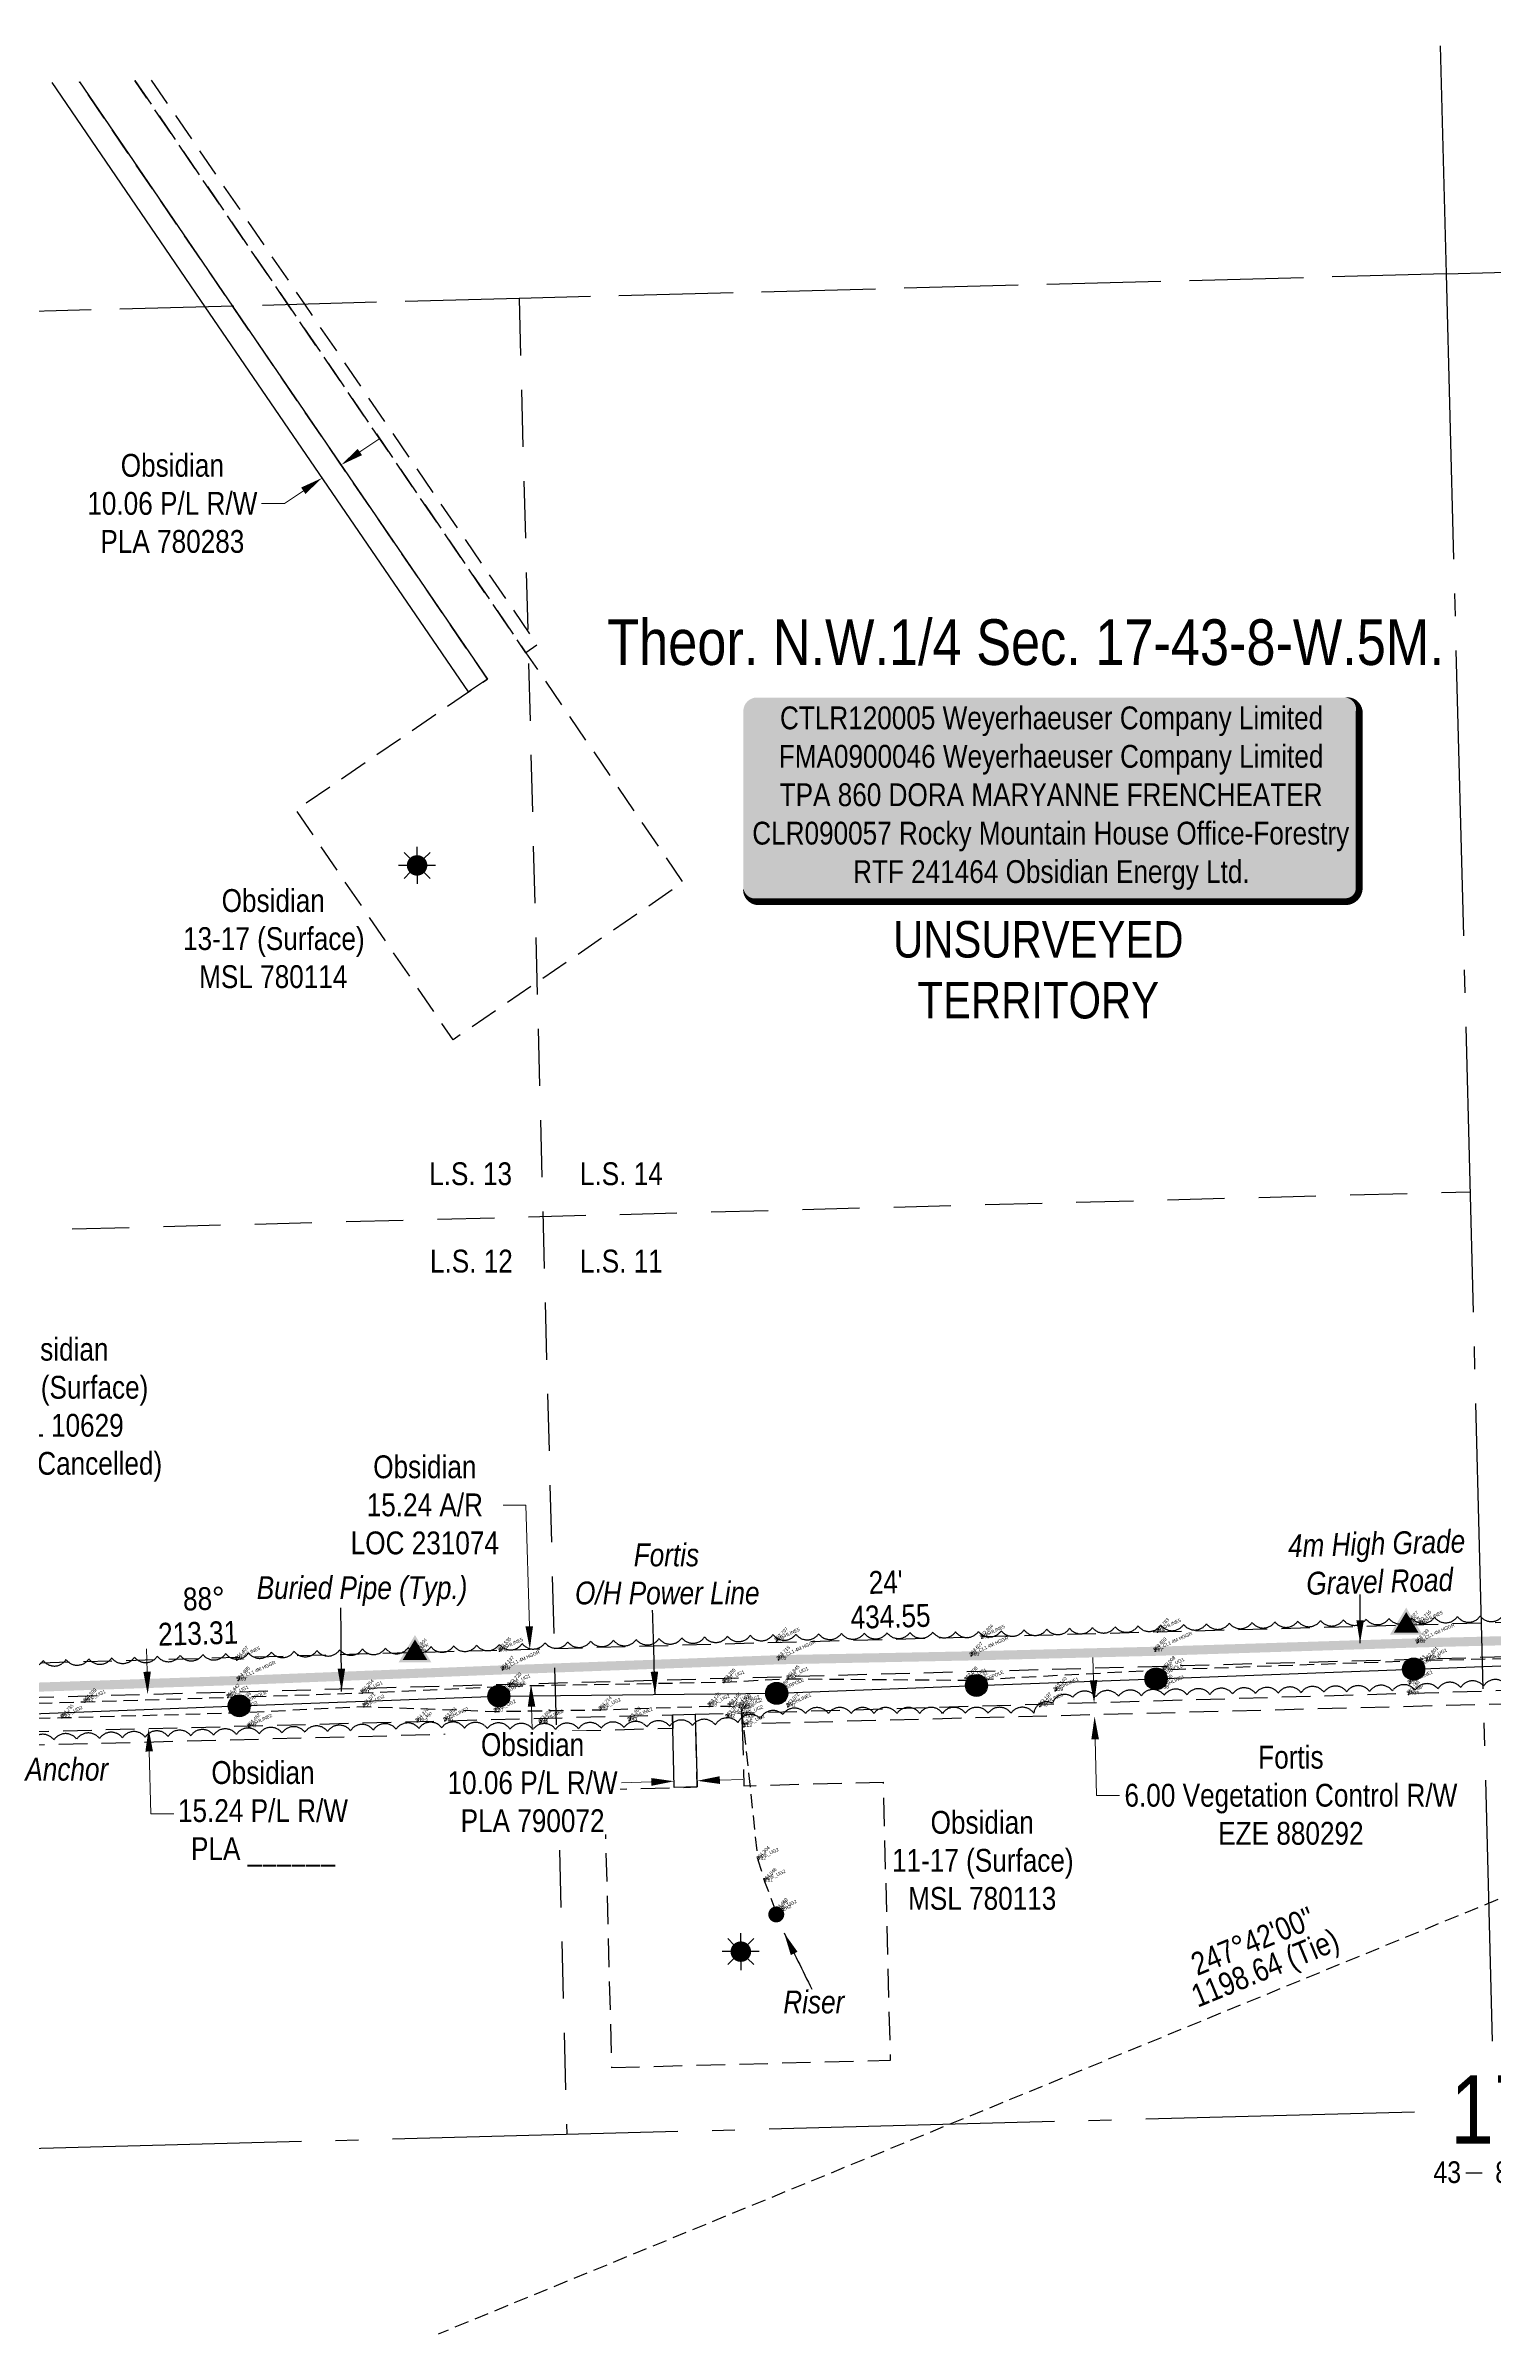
# Model space of a CAD drawing. Extents: x 623641 to 629563, y 5840932 to 5844881.
# Drawn here: x 626005 to 626639, y 5841100 to 5842103 of the extents above; entities that cross this region are included whole.
import ezdxf
from ezdxf.enums import TextEntityAlignment as Align

# ---------------------------------------------------------------- set-up
doc = ezdxf.new("R2010")
doc.units = 0
doc.header["$LTSCALE"] = 5
doc.header["$PDSIZE"] = 0.5
for name, pattern in [('0', [1, 1, 0]), ('foc-ACCESSROAD', [3.75, 2.5, -1.25]), ('foc-FLOWLINE', [3.75, 2.5, -1.25]), ('foc-LSD', [8, 5, -3]), ('foc-QUARTERLINE', [33, 25, -3, 2, -3]), ('foc-TIELINE', [1.875, 1.25, -0.625]), ('foc-UNSURVEYED', [12.5, 10, -2.5]), ('POWERLINE5', [7.8, 2.4, -0.6, 0.6, -0.6, 0.6, -0.6, 2.4]), ('UG_PIPE', [1.875, 1.25, -0.625])]:
    doc.linetypes.add(name, pattern=pattern)
doc.layers.get('Defpoints').update_dxf_attribs({"color": 9})
for name, color, linetype in [('10', 1, 'Continuous'), ('44', 7, 'Continuous'), ('9', 3, 'Continuous'), ('AS-PIPE-UG', 44, 'UG_PIPE'), ('AS-PIPE-UG-T', 44, 'Continuous'), ('AS-POWER', 104, 'foc-POWER'), ('AS-POWER-EXISTING', 72, 'POWERLINE5'), ('AS-POWER-T', 104, 'Continuous'), ('AS-ROADS', 254, 'Continuous'), ('AS-SYMBOL', 7, 'Continuous'), ('C-AR', 13, 'foc-ACCESSROAD'), ('C-RW', 13, 'Continuous'), ('C-SYMBOL', 7, 'Continuous'), ('C-WS', 13, 'foc-ACCESSROAD'), ('C-WS-S', 13, 'Continuous'), ('F-EZE', 190, 'foc-FLOWLINE'), ('L-BD', 7, 'Continuous'), ('L-MON', 1, 'Continuous'), ('L-QSEC', 8, 'foc-QUARTERLINE'), ('L-SECLBL', 7, 'Continuous'), ('L-SECTION-LSD', 7, 'foc-LSD'), ('L-TIE', 7, 'foc-TIELINE'), ('L-UNS-T', 3, 'Continuous'), ('L-USEC', 7, 'foc-UNSURVEYED'), ('T-BUSH', 110, '0')]:
    doc.layers.add(name, color=color, linetype=linetype)
for name, color, linetype, lineweight in [('C-AR-T', 13, 'Continuous', 9), ('C-RW-T', 13, 'Continuous', 9), ('C-WS-T', 13, 'Continuous', 9), ('F-EZE-T', 190, 'Continuous', 9), ('T-TEXT', 48, 'Continuous', 18)]:
    doc.layers.add(name, color=color, linetype=linetype, lineweight=lineweight)
for name, color, linetype, plot in [('Z-DESCRIPTION', 4, 'Continuous', False), ('Z-ELEVATION', 2, 'Continuous', False), ('Z-MSPOINT', 7, 'Continuous', False), ('Z-POINTNUMBER', 6, 'Continuous', False)]:
    doc.layers.add(name, color=color, linetype=linetype, plot=plot)
doc.styles.add('100L', font='ARIALN.TTF', dxfattribs={"height": 11})
doc.styles.add('175L', font='ARIALN.TTF', dxfattribs={"height": 20})
doc.styles.add('80', font='ARIALN.TTF', dxfattribs={"height": 10})
doc.styles.add('80CG', font='ARIALN.TTF', dxfattribs={"height": 10})
doc.styles.add('80L', font='ARIALN.TTF', dxfattribs={"height": 10})
doc.styles.add('DESCRIPTION', font='ARIALN.TTF', dxfattribs={"height": 2.5})
doc.styles.add('ELEVATION', font='ARIALN.TTF', dxfattribs={"height": 2.5})
doc.styles.add('foc-LtypeFont', font='ARIALN.TTF', dxfattribs={"height": 7.35})
doc.styles.add('POINTNUMBER', font='ARIALN.TTF', dxfattribs={"height": 2.5})
doc.styles.add('SIMPLEX', font='ARIALN.TTF')
doc.linetypes.add('foc-POWER', pattern='A,6,-1,["P",foc-LtypeFont,S=0.2,R=0,X=-0.625,Y=-0.75],-1.24,4', length=12.24)
doc.dimstyles.new('Compass 5 000', dxfattribs={"dimscale": 5, "dimtxt": 9, "dimasz": 2, "dimexe": 0.2, "dimexo": 0.0625, "dimgap": 0.5, "dimtad": 0, "dimtih": 1, "dimtoh": 1, "dimzin": 0, "dimdsep": 46, "dimtxsty": '80CG', "dimcen": 0.1, "dimse1": 1, "dimse2": 1, "dimclrd": 256, "dimclrt": 256, "dimaunit": 1, "dimadec": 4, "dimazin": 0, "dimtfac": 0.06, "dimtofl": 0, "dimtmove": 0, "dimatfit": 1, "dimfxl": 0.2, "dimtolj": 1, "dimtzin": 0, "dimlwd": -1, "dimarcsym": 0})

# ---------------------------------------------------------------- blocks, each defined once
blk = doc.blocks.new('L-SECLBL')
at = {"layer": '9', "color": 7}
for p, q in [((-5.1, -27.8), (-12.3, -27.8)), ((20.7, -27.8), (13.5, -27.8))]:
    blk.add_line(p, q, dxfattribs=at)
at = {"layer": '10', "color": 2, "style": 'SIMPLEX'}
blk.add_attdef('SEC', text='', height=30, dxfattribs=at).set_placement((0, 0), align=Align.MIDDLE)
at = {"layer": '10', "color": 5, "style": '80L'}
blk.add_attdef('TWP', text='', height=9.5, dxfattribs=at).set_placement((-14.4, -27.4), align=Align.MIDDLE_RIGHT)
blk.add_attdef('RGE', text='', height=9.5, dxfattribs=at).set_placement((3.6, -27.4), align=Align.MIDDLE_CENTER)
blk.add_attdef('MER', text='', height=9.5, dxfattribs=at).set_placement((23.2, -27.4), align=Align.MIDDLE_LEFT)
blk = doc.blocks.new('*D624')
at = {"layer": 'Defpoints', "color": 0, "transparency": 16777216}
for p in [(626484.2, 5841377.3), (626464, 5841370.9), (626484.3, 5841371.4)]:
    blk.add_point(p, dxfattribs=at)
at = {"layer": 'F-EZE-T', "transparency": 16777216}
for p, q in [((626463.5, 5841386.7), (626463.3, 5841396.7)), ((626464.2, 5841360.9), (626464.9, 5841336.3)), ((626464.9, 5841336.3), (626474.9, 5841336.3))]:
    blk.add_line(p, q, dxfattribs=at)
for points in [[(626465.2, 5841386.8), (626461.9, 5841386.7), (626463.8, 5841376.7)], [(626465.9, 5841360.9), (626462.6, 5841360.9), (626464, 5841370.9)]]:
    blk.add_solid(points, dxfattribs=at)
at = {"layer": 'F-EZE-T', "transparency": 16777216, "insert": (626550, 5841336.3), "char_height": 10, "attachment_point": 5, "style": '80CG'}
blk.add_mtext('\\A1;Fortis\\P6.00 Vegetation Control R/W\\PEZE 880292', dxfattribs=at)
blk = doc.blocks.new('*D602')
at = {"layer": 'C-RW-T', "transparency": 16777216}
for p, q in [((626142.2, 5841924.8), (626150.4, 5841930.4)), ((626117.4, 5841907.8), (626109.1, 5841902.2)), ((626109.1, 5841902.2), (626099.1, 5841902.2))]:
    blk.add_line(p, q, dxfattribs=at)
for points in [[(626141.2, 5841926.1), (626143.1, 5841923.4), (626133.9, 5841919.1)], [(626116.4, 5841909.2), (626118.3, 5841906.4), (626125.6, 5841913.4)]]:
    blk.add_solid(points, dxfattribs=at)
at = {"layer": 'Defpoints', "color": 0, "transparency": 16777216}
for p in [(626136.3, 5841915.7), (626125.6, 5841913.4), (626127.9, 5841910)]:
    blk.add_point(p, dxfattribs=at)
at = {"layer": 'C-RW-T', "transparency": 16777216, "insert": (626060, 5841902.2), "char_height": 10, "attachment_point": 5, "style": '80CG'}
blk.add_mtext('\\A1;Obsidian\\P10.06 P/L R/W^JPLA 780283', dxfattribs=at)
blk = doc.blocks.new('*D619')
at = {"layer": 'C-RW-T', "transparency": 16777216}
for p, q in [((626299.9, 5841343), (626309.9, 5841343.3)), ((626269.8, 5841342.2), (626256.8, 5841341.8))]:
    blk.add_line(p, q, dxfattribs=at)
for points in [[(626269.8, 5841343.9), (626269.9, 5841340.5), (626279.8, 5841342.5)], [(626299.8, 5841344.7), (626299.9, 5841341.3), (626289.9, 5841342.7)]]:
    blk.add_solid(points, dxfattribs=at)
at = {"layer": 'Defpoints', "color": 0, "transparency": 16777216}
for p in [(626279.4, 5841357.7), (626289.5, 5841357.9), (626279.8, 5841342.5)]:
    blk.add_point(p, dxfattribs=at)
at = {"layer": 'C-RW-T', "transparency": 16777216, "insert": (626217.8, 5841341.8), "char_height": 10, "attachment_point": 5, "style": '80CG', "bg_fill": 3, "box_fill_scale": 1.1, "bg_fill_color": 256, "bg_fill_true_color": 13158600, "bg_fill_transparency": 0}
blk.add_mtext('\\A1;Obsidian\\P10.06 P/L R/W\\PPLA 790072', dxfattribs=at)
blk = doc.blocks.new('*D632')
at = {"layer": 'C-AR-T', "transparency": 16777216}
for p, q in [((626214.9, 5841463.5), (626204.9, 5841463.5)), ((626216.4, 5841410.3), (626214.9, 5841463.5)), ((626217.3, 5841375.1), (626217.6, 5841365.1))]:
    blk.add_line(p, q, dxfattribs=at)
for points in [[(626218, 5841410.4), (626214.7, 5841410.3), (626216.6, 5841400.4)], [(626219, 5841375.2), (626215.7, 5841375.1), (626217.1, 5841385.1)]]:
    blk.add_solid(points, dxfattribs=at)
at = {"layer": 'Defpoints', "color": 0, "transparency": 16777216}
for p in [(626045.8, 5841395.6), (626216.6, 5841400.4), (626046.2, 5841380.4)]:
    blk.add_point(p, dxfattribs=at)
at = {"layer": 'C-AR-T', "transparency": 16777216, "insert": (626170.6, 5841463.5), "char_height": 10, "attachment_point": 5, "style": '80CG'}
blk.add_mtext('\\A1;Obsidian\\P15.24 A/R\\PLOC 231074', dxfattribs=at)
blk = doc.blocks.new('GAS')
h = blk.add_hatch(color=255)
h.dxf.hatch_style = 1
edge = h.paths.add_edge_path()
edge.add_arc((0, 0), 0.9, 0, 360)
for p, q in [((-0.81, 0), (-1.62, 0)), ((-0.57, 0.57), (-1.14, 1.14)), ((0, 0.81), (0, 1.62)), ((0.57, 0.57), (1.14, 1.14)), ((1.62, 0), (0.81, 0)), ((-0.57, -0.57), (-1.14, -1.14)), ((0, -0.81), (0, -1.62)), ((1.14, -1.14), (0.57, -0.57))]:
    blk.add_line(p, q)
blk.add_circle((0, 0), 0.8)
blk = doc.blocks.new('POWERPOLE')
h = blk.add_hatch(color=255)
edge = h.paths.add_edge_path()
edge.add_arc((0, 0), 0.96, 0, 360)
at = {"linetype": 'Continuous'}
for p, q in [((0.68, -0.68), (-0.68, 0.68)), ((-0.68, -0.68), (0.68, 0.68))]:
    blk.add_line(p, q, dxfattribs=at)
blk.add_circle((0, 0), 0.96, dxfattribs=at)
blk = doc.blocks.new('*U585')
h = blk.add_hatch(color=255)
edge = h.paths.add_edge_path()
edge.add_line((-129, -45.5), (129, -45.5))
edge.add_arc((129, -39.5), 6, 270, 360)
edge.add_line((135, -39.5), (135, 38))
edge.add_arc((129, 38), 6, 0, 90)
edge.add_line((129, 44), (-129, 44))
edge.add_arc((-129, 38), 6, 90, 180)
edge.add_line((-135, 38), (-135, -39.5))
edge.add_arc((-129, -39.5), 6, 180, 270)
at = {"color": 44, "flags": 128}
blk.add_lwpolyline([(-129, -45.5, 3, 3, 0), (129, -45.5, 3, 3, 0.414214), (135, -39.5, 3, 3, 0), (135, 38, 3, 0, 0.414214), (129, 44, 0, 0, 0), (-129, 44, 0, 0, 0.414214), (-135, 38, 0, 0, 0), (-135, -39.5, 0, 3, 0.414214)], format="xyseb", close=True, dxfattribs=at)
at = {"color": 44, "style": '80'}
blk.add_attdef('ENTER_TEXT_001', (-36, -5), '', height=10, dxfattribs=at)
blk = doc.blocks.new('RISER')
h = blk.add_hatch(color=255)
h.dxf.hatch_style = 1
edge = h.paths.add_edge_path()
edge.add_arc((0, 0), 0.7, 0, 360)
blk.add_hatch(color=48).paths.add_polyline_path([(0.58, -0.15), (-0.58, -0.15, 0.774597)])
at = {"color": 48}
blk.add_line((-0.58, -0.15), (0.58, -0.15), dxfattribs=at)
blk.add_circle((0, 0), 0.6, dxfattribs=at)
blk = doc.blocks.new('STRIA')
blk.add_hatch(color=255).paths.add_polyline_path([(-0.04, 1.52), (-1.47, -0.87), (1.39, -0.87)])
blk = doc.blocks.new('STRIAA')
blk.add_blockref('STRIA', (0, 0))
blk = doc.blocks.new('STRIB')
at = {"color": 1}
blk.add_solid([(-1.12, -0.67), (-0.04, 1.13), (1.04, -0.67)], dxfattribs=at)
blk = doc.blocks.new('STRIBB')
blk.add_blockref('STRIB', (0, 0))
blk = doc.blocks.new('STRICC')
for name in ['STRIAA', 'STRIBB']:
    blk.add_blockref(name, (0, 0))
blk = doc.blocks.new('fdspike')
blk.add_blockref('STRICC', (0, 0))
blk = doc.blocks.new('*D672')
at = {"layer": 'C-RW-T', "transparency": 16777216}
for p, q in [((626048.9, 5841390.5), (626048.7, 5841400.5)), ((626049.9, 5841355.6), (626050.6, 5841328.2)), ((626050.6, 5841328.2), (626060.6, 5841328.2))]:
    blk.add_line(p, q, dxfattribs=at)
at = {"layer": 'C-RW-T', "linetype": 'Continuous', "transparency": 16777216}
for points in [[(626050.6, 5841390.5), (626047.3, 5841390.4), (626049.2, 5841380.5)], [(626051.5, 5841355.6), (626048.2, 5841355.5), (626049.6, 5841365.6)]]:
    blk.add_solid(points, dxfattribs=at)
at = {"layer": 'Defpoints', "color": 0, "linetype": 'Continuous', "transparency": 16777216}
for p in [(626058.5, 5841380.7), (626049.6, 5841365.6), (626058.9, 5841365.8)]:
    blk.add_point(p, dxfattribs=at)
at = {"layer": 'C-RW-T', "linetype": 'Continuous', "transparency": 16777216, "insert": (626099.7, 5841328.2), "char_height": 10, "attachment_point": 5, "style": '80CG'}
blk.add_mtext('\\A1;Obsidian\\P15.24 P/L R/W\\PPLA ______', dxfattribs=at)

msp = doc.modelspace()

# ---------------------------------------------------------------- linework, layer by layer
at = {"layer": '44', "color": 5}
for p, q in [((626600.72, 5841410.991), (626600.72, 5841410.983)), ((626166.494, 5841398.972), (626166.494, 5841398.964))]:
    msp.add_line(p, q, dxfattribs=at)
at = {"layer": 'AS-PIPE-UG', "flags": 128}
for points in [[(626857.153, 5841417.368), (626853.072, 5841415.72), (626843.406, 5841411.144), (626826.634, 5841404.687), (626800.105, 5841400.162), (626774.723, 5841398.764), (626748.145, 5841398.158), (626713.273, 5841397.626), (626609.393, 5841395.335), (626494.269, 5841391.23), (626407.654, 5841386.618), (626329.632, 5841387.225), (626301.626, 5841385.786), (626207.832, 5841384.073), (626143.092, 5841381.014), (626084.366, 5841379.136), (626021.693, 5841377.112), (625960.703, 5841375.566), (625891.648, 5841372.586), (625844.726, 5841368.925), (625825.431, 5841366.413), (625807.614, 5841364.423), (625752.854, 5841362.425), (625704.746, 5841361.894), (625654.163, 5841360.094), (625605.341, 5841359.454), (625553.438, 5841357.989), (625506.039, 5841356.718), (625452.454, 5841355.87), (625402.737, 5841353.303), (625352.943, 5841351.793), (625304.81, 5841350.056), (625274.625, 5841348.925), (625266.332, 5841346.594)], [(626324.491, 5841285.236), (626319.613, 5841298.48), (626316.601, 5841307.969), (626310.404, 5841366.332), (626309.803, 5841370.461), (626309.437, 5841373.542), (626308.351, 5841374.844), (626303.974, 5841375.221), (626295.144, 5841375.276), (626247.399, 5841373.653), (626201.412, 5841372.923), (626143.875, 5841375.11), (626088.256, 5841372.349), (626011.619, 5841370.218), (625961.987, 5841368.882), (625905.534, 5841365.171), (625863.523, 5841363.147), (625842.397, 5841360.812), (625833.227, 5841358.621), (625813.911, 5841353.783), (625795.785, 5841352.025), (625752.759, 5841349.851), (625705.775, 5841347.541), (625652.632, 5841346.86), (625602.77, 5841345.673), (625555.735, 5841344.308), (625501.606, 5841344.039), (625454.143, 5841343.643), (625401.973, 5841342.458), (625350.345, 5841341.256), (625306.224, 5841340.269), (625266.22, 5841338.503)]]:
    msp.add_lwpolyline(points, dxfattribs=at)
at = {"layer": 'AS-POWER', "flags": 128}
msp.add_lwpolyline([(625840.982, 5841365.922), (625964.476, 5841370.701), (626089.313, 5841375.564), (626203.057, 5841379.742), (626324.771, 5841381.024), (626412.26, 5841384.48), (626490.94, 5841387.35), (626603.767, 5841391.641), (626718.429, 5841395.984), (626809.471, 5841389.353), (626868.925, 5841391.298)], dxfattribs=at)
at = {"layer": 'AS-ROADS', "const_width": 3.999, "flags": 128}
msp.add_lwpolyline([(625818.663, 5841376.29), (625898.242, 5841380.212), (625964.926, 5841382.511), (626088.89, 5841386.654), (626204.627, 5841391.272), (626325.511, 5841395.715), (626409.921, 5841397.415), (626490.483, 5841399.427), (626605.369, 5841403.095), (626718.209, 5841405.971), (626755.377, 5841407.802), (626807.198, 5841412.684), (626831.33, 5841416.091)], dxfattribs=at)
at = {"layer": 'C-AR', "flags": 128}
msp.add_lwpolyline([(626795.351, 5841401.129), (625830.3, 5841374.419), (625822.291, 5841389.438), (626794.891, 5841416.357)], close=True, dxfattribs=at)
at = {"layer": 'C-RW', "flags": 128}
msp.add_lwpolyline([(626019.301, 5842086.89), (626086.413, 5841988.657), (626198.004, 5841825.327), (626189.694, 5841819.65), (626074.441, 5841988.34), (626007.329, 5842086.572)], dxfattribs=at)
msp.add_lwpolyline([(626279.876, 5841339.713), (626279.188, 5841365.597), (626279.029, 5841371.598), (626289.089, 5841371.862), (626289.936, 5841339.98), (626279.876, 5841339.713)], close=True, dxfattribs=at)
at = {"layer": 'C-WS', "flags": 128}
msp.add_lwpolyline([(626043.607, 5842087.535), (626110.719, 5841989.303), (626214.877, 5841836.855), (626220.521, 5841828.593), (626283.695, 5841736.126), (626182.968, 5841667.307), (626114.149, 5841768.037), (626189.694, 5841819.65), (626198.004, 5841825.327), (626086.413, 5841988.657), (626019.301, 5842086.89)], dxfattribs=at)
msp.add_lwpolyline([(626309.675, 5841366.396), (626310.363, 5841340.524), (626371.338, 5841342.144), (626374.49, 5841220.192), (626252.541, 5841216.952), (626249.388, 5841338.903), (626279.876, 5841339.713), (626289.936, 5841339.98), (626289.089, 5841371.862), (626309.515, 5841372.397), (626309.675, 5841366.396)], close=True, dxfattribs=at)
at = {"layer": 'F-EZE', "flags": 128}
msp.add_lwpolyline([(626050.748, 5842087.725), (626117.86, 5841989.492), (626219.834, 5841840.242), (626214.877, 5841836.855), (626110.719, 5841989.303), (626043.607, 5842087.535)], dxfattribs=at)
for points in [[(626649.302, 5841376.46), (626309.644, 5841367.548), (626309.515, 5841372.397), (626649.145, 5841382.462), (626795.765, 5841386.305), (626795.93, 5841380.304), (626649.302, 5841376.46)], [(626279.029, 5841371.598), (626279.188, 5841365.597), (625840.377, 5841354.093), (625838.882, 5841354.054), (625826.042, 5841353.718), (625818.38, 5841353.518), (625816.643, 5841353.472), (625812.932, 5841359.4), (625816.856, 5841359.498), (625822.066, 5841359.634), (625825.887, 5841359.719), (625836.67, 5841360.002), (625837.397, 5841360.02), (626279.029, 5841371.598)]]:
    msp.add_lwpolyline(points, close=True, dxfattribs=at)
at = {"layer": 'L-QSEC'}
for p, q in [((626615.403, 5842102.729), (626618.005, 5842002.798)), ((626618.005, 5842002.798), (626638.161, 5841228.647)), ((625826.614, 5841177.072), (626604.193, 5841197.743))]:
    msp.add_line(p, q, dxfattribs=at)
at = {"layer": 'L-SECTION-LSD'}
for p, q in [((626211.908, 5841992.007), (626232.778, 5841187.869)), ((625816.217, 5841579.137), (626628.474, 5841600.732))]:
    msp.add_line(p, q, dxfattribs=at)
at = {"layer": 'L-USEC'}
for p, q in [((626618.005, 5842002.798), (627430.189, 5842024.379)), ((626618.005, 5842002.798), (626211.908, 5841992.007)), ((626211.908, 5841992.007), (625805.82, 5841981.215)), ((626211.908, 5841992.007), (626211.908, 5841992.007))]:
    msp.add_line(p, q, dxfattribs=at)
at = {"layer": 'T-BUSH', "flags": 128}
for points in [[(626791.68, 5841420.206, 0.52056705), (626801.124, 5841423.482, 0.52056705), (626810.305, 5841427.436, 0.52056705), (626819.486, 5841431.391, 0.52056705), (626828.719, 5841435.211, 0.52056705), (626838.201, 5841438.375, 0.52056705), (626847.684, 5841441.539, 0.52056705), (626857.431, 5841443.464, 0.52056705), (626867.378, 5841444.453, 0.52056705), (626877.272, 5841445.777, 0.52056705), (626887.029, 5841447.951, 0.52056705), (626896.786, 5841450.125, 0.52056705), (626900.793, 5841445.082, 0.52056705), (626900.854, 5841435.085, 0.52056705), (626900.642, 5841425.093, 0.52056705), (626900.273, 5841415.104, 0.52056705), (626899.903, 5841405.114, 0.52056705), (626899.534, 5841395.124, 0.52056705), (626892.421, 5841389.583, 0.52056705), (626883.235, 5841385.698, 0.52056705), (626873.655, 5841382.842, 0.52056705), (626863.815, 5841382.737, 0.52056705), (626853.829, 5841383.181, 0.52056705), (626843.851, 5841383.319, 0.52056705), (626833.911, 5841382.263, 0.52056705), (626823.97, 5841381.207, 0.52056705), (626814.021, 5841380.684, 0.52056705), (626804.05, 5841381.403, 0.52056705), (626794.08, 5841382.123, 0.52056705), (626784.109, 5841382.842, 0.52056705), (626774.139, 5841383.562, 0.52056705), (626764.168, 5841384.281, 0.52056705), (626754.198, 5841385.001, 0.52056705), (626744.227, 5841385.72, 0.52056705), (626734.257, 5841386.44, 0.52056705), (626724.268, 5841386.245, 0.52056705), (626714.276, 5841385.926, 0.52056705), (626704.285, 5841385.607, 0.52056705), (626694.294, 5841385.288, 0.52056705), (626684.302, 5841384.969, 0.52056705), (626674.309, 5841385.156, 0.52056705), (626664.316, 5841385.408, 0.52056705), (626654.328, 5841385.37, 0.52056705), (626644.35, 5841384.764, 0.52056705), (626634.372, 5841384.158, 0.52056705), (626624.394, 5841383.553, 0.52056705), (626614.416, 5841382.947, 0.52056705), (626604.437, 5841382.341, 0.52056705), (626594.447, 5841382.051, 0.52056705), (626584.452, 5841381.861, 0.52056705), (626574.458, 5841381.671, 0.52056705), (626564.463, 5841381.481, 0.52056705), (626554.468, 5841381.292, 0.52056705), (626544.474, 5841381.102, 0.52056705), (626534.479, 5841380.912, 0.52056705), (626524.484, 5841380.722, 0.52056705), (626514.49, 5841380.532, 0.52056705), (626504.495, 5841380.343, 0.52056705), (626494.5, 5841380.153, 0.52056705), (626484.506, 5841379.935, 0.52056705), (626474.512, 5841379.714, 0.52056705), (626464.518, 5841379.492, 0.52056705), (626454.524, 5841379.27, 0.52056705), (626445.561, 5841376.636, 0.52056705), (626437.361, 5841372.297, 0.52056705), (626427.365, 5841372.284, 0.52056705), (626417.368, 5841372.27, 0.52056705), (626407.372, 5841372.256, 0.52056705), (626397.375, 5841372.242, 0.52056705), (626387.379, 5841372.229, 0.52056705), (626377.383, 5841372.215, 0.52056705), (626367.386, 5841372.201, 0.52056705), (626357.39, 5841372.187, 0.52056705), (626347.393, 5841372.174, 0.52056705), (626337.397, 5841372.16, 0.52056705), (626327.44, 5841371.707, 0.52056705), (626317.603, 5841369.929, 0.52056705), (626307.766, 5841368.151, 0.52056705), (626297.844, 5841367.176, 0.52056705), (626287.853, 5841366.874, 0.52056705), (626277.861, 5841366.571, 0.52056705), (626267.869, 5841366.268, 0.52056705), (626257.877, 5841365.976, 0.52056705), (626247.884, 5841365.719, 0.52056705), (626237.89, 5841365.462, 0.52056705), (626227.897, 5841365.205, 0.52056705), (626217.964, 5841365.105, 0.52056705), (626207.97, 5841365.33, 0.52056705), (626197.976, 5841365.554, 0.52056705), (626187.982, 5841365.779, 0.52056705), (626177.989, 5841365.922, 0.52056705), (626167.998, 5841365.596, 0.52056705), (626158.007, 5841365.269, 0.52056705), (626148.016, 5841364.943, 0.52056705), (626138.024, 5841364.616, 0.52056705), (626128.033, 5841364.29, 0.52056705), (626118.042, 5841363.964, 0.52056705), (626108.051, 5841363.637, 0.52056705), (626098.06, 5841363.311, 0.52056705), (626088.068, 5841362.999, 0.52056705), (626078.076, 5841362.699, 0.52056705), (626068.084, 5841362.399, 0.52056705), (626058.092, 5841362.099, 0.52056705), (626048.101, 5841361.798, 0.52056705), (626038.109, 5841361.498, 0.52056705), (626028.117, 5841361.198, 0.52056705), (626018.125, 5841360.898, 0.52056705), (626008.133, 5841360.598, 0.52056705), (625998.141, 5841360.298, 0.52056705), (625988.149, 5841359.998, 0.52056705), (625978.157, 5841359.712, 0.52056705), (625968.162, 5841359.496, 0.52056705), (625958.168, 5841359.281, 0.52056705), (625948.174, 5841359.065, 0.52056705), (625938.18, 5841358.849, 0.52056705), (625928.186, 5841358.634, 0.52056705), (625918.192, 5841358.418, 0.52056705), (625908.198, 5841358.202, 0.52056705), (625898.203, 5841357.987, 0.52056705), (625888.209, 5841357.771, 0.52056705), (625878.215, 5841357.555, 0.52056705), (625868.221, 5841357.34, 0.52056705), (625858.326, 5841356.057, 0.52056705), (625853.513, 5841349.825, 0.52056705), (625852.84, 5841340.425, 0.52056705)], [(625963.504, 5841393.864, 0.52056705), (625973.494, 5841394.243, 0.52056705), (625983.483, 5841394.621, 0.52056705), (625993.472, 5841395, 0.52056705), (626003.461, 5841395.379, 0.52056705), (626013.451, 5841395.758, 0.52056705), (626023.44, 5841396.137, 0.52056705), (626033.429, 5841396.515, 0.52056705), (626043.419, 5841396.894, 0.52056705), (626053.408, 5841397.273, 0.52056705), (626063.397, 5841397.652, 0.52056705), (626073.386, 5841398.031, 0.52056705), (626083.376, 5841398.409, 0.52056705), (626093.366, 5841398.766, 0.52056705), (626103.357, 5841399.102, 0.52056705), (626113.347, 5841399.439, 0.52056705), (626123.338, 5841399.775, 0.52056705), (626133.329, 5841400.112, 0.52056705), (626143.32, 5841400.448, 0.52056705), (626153.31, 5841400.785, 0.52056705), (626163.301, 5841401.121, 0.52056705), (626173.292, 5841401.458, 0.52056705), (626183.283, 5841401.794, 0.52056705), (626193.274, 5841402.131, 0.52056705), (626203.264, 5841402.467, 0.52056705), (626213.254, 5841402.828, 0.52056705), (626223.244, 5841403.189, 0.52056705), (626233.234, 5841403.55, 0.52056705), (626243.224, 5841403.911, 0.52056705), (626253.214, 5841404.272, 0.52056705), (626263.204, 5841404.633, 0.52056705), (626273.194, 5841404.994, 0.52056705), (626283.184, 5841405.355, 0.52056705), (626293.174, 5841405.717, 0.52056705), (626303.164, 5841406.078, 0.52056705), (626313.154, 5841406.439, 0.52056705), (626323.144, 5841406.8, 0.52056705), (626333.138, 5841406.974, 0.52056705), (626343.134, 5841407.118, 0.52056705), (626353.129, 5841407.263, 0.52056705), (626363.124, 5841407.407, 0.52056705), (626373.12, 5841407.552, 0.52056705), (626383.115, 5841407.696, 0.52056705), (626393.111, 5841407.841, 0.52056705), (626403.106, 5841407.985, 0.52056705), (626413.102, 5841408.13, 0.52056705), (626423.093, 5841408.452, 0.52056705), (626433.083, 5841408.803, 0.52056705), (626443.073, 5841409.154, 0.52056705), (626453.063, 5841409.505, 0.52056705), (626463.054, 5841409.855, 0.52056705), (626473.044, 5841410.206, 0.52056705), (626483.034, 5841410.557, 0.52056705), (626493.025, 5841410.899, 0.52056705), (626503.017, 5841411.192, 0.52056705), (626513.009, 5841411.486, 0.52056705), (626523.001, 5841411.78, 0.52056705), (626532.993, 5841412.074, 0.52056705), (626542.986, 5841412.367, 0.52056705), (626552.978, 5841412.661, 0.52056705), (626562.97, 5841412.955, 0.52056705), (626572.962, 5841413.248, 0.52056705), (626582.954, 5841413.542, 0.52056705), (626592.946, 5841413.836, 0.52056705), (626602.938, 5841414.13, 0.52056705), (626612.931, 5841414.396, 0.52056705), (626622.925, 5841414.649, 0.52056705), (626632.918, 5841414.903, 0.52056705), (626642.911, 5841415.156, 0.52056705), (626652.904, 5841415.409, 0.52056705), (626662.898, 5841415.662, 0.52056705), (626672.891, 5841415.915, 0.52056705), (626682.884, 5841416.169, 0.52056705), (626692.877, 5841416.422, 0.52056705), (626702.871, 5841416.675, 0.52056705), (626712.864, 5841416.928, 0.52056705), (626722.855, 5841417.247, 0.52056705), (626732.843, 5841417.648, 0.52056705), (626742.832, 5841418.048, 0.52056705), (626752.82, 5841418.449, 0.52056705), (626762.809, 5841418.85, 0.52056705), (626772.792, 5841419.346, 0.52056705), (626782.771, 5841419.946, 0.52056705), (626790.526, 5841420.413, 0.52056705)]]:
    msp.add_lwpolyline(points, format="xyb", dxfattribs=at)
at = {"layer": 'Z-MSPOINT'}
for p in [(626324.588, 5841403.851, 962.707), (626414.536, 5841405.151, 962.804), (626491.577, 5841407.856, 962.783), (626600.709, 5841410.985, 962.627), (626605.358, 5841403.089, 963.539), (626606.33, 5841411.229, 962.716), (626088.222, 5841395.592, 964.407), (626166.483, 5841398.966, 963.604), (626203.371, 5841399.47, 963.535), (626325.5, 5841395.709, 963.715), (626409.91, 5841397.409, 963.627), (626490.472, 5841399.421, 963.699), (626609.393, 5841395.335, 962.801), (626088.879, 5841386.648, 964.985), (626204.616, 5841391.266, 964.137), (626207.832, 5841384.073, 963.72), (626301.626, 5841385.786, 963.155), (626329.632, 5841387.225, 962.845), (626407.654, 5841386.618, 962.808), (626412.249, 5841384.474, 963.132), (626490.929, 5841387.344, 963.255), (626493.065, 5841383.125, 963.236), (626494.269, 5841391.23, 963.008), (626601.906, 5841385.192, 963.201), (626603.756, 5841391.635, 963.253), (626021.693, 5841377.112, 964.599), (626084.366, 5841379.136, 964.442), (626089.302, 5841375.558, 964.338), (626143.092, 5841381.014, 964.264), (626143.875, 5841375.11, 964.571), (626201.412, 5841372.923, 964.044), (626203.046, 5841379.736, 963.799), (626247.399, 5841373.653, 963.714), (626295.144, 5841375.276, 963.126), (626303.974, 5841375.221, 963.166), (626308.351, 5841374.844, 963.008), (626309.437, 5841373.542, 963.036), (626324.76, 5841381.018, 963.089), (626329.616, 5841375.148, 963.072), (626439.987, 5841375.3, 963.197), (626446.779, 5841382.098, 963.14), (626601.547, 5841380.521, 963.164), (626011.619, 5841370.218, 964.735), (626088.256, 5841372.349, 964.325), (626093.447, 5841366.155, 964.462), (626167.317, 5841368.494, 964.374), (626179.433, 5841368.964, 963.831), (626221.023, 5841368.03, 963.682), (626221.027, 5841368.022, 963.685), (626260.181, 5841369.03, 963.358), (626302.961, 5841370.326, 963.376), (626309.803, 5841370.461, 963.249), (626310.404, 5841366.332, 963.248), (626316.601, 5841307.969, 964.304), (626319.613, 5841298.48, 964.046), (626324.491, 5841285.236, 964.46), (626324.563, 5841284.159, 965.473)]:
    msp.add_point(p, dxfattribs=at)

# ---------------------------------------------------------------- block references
at = {"layer": 'AS-POWER-EXISTING', "xscale": 4.999999999999996, "yscale": 4.999999999999996, "zscale": 4.999999999999996}
for p in [(626603.756, 5841391.635), (626203.046, 5841379.736), (626324.76, 5841381.018), (626412.249, 5841384.474), (626490.929, 5841387.344), (626089.302, 5841375.558)]:
    msp.add_blockref('POWERPOLE', p, dxfattribs=at)
at = {"layer": 'AS-POWER-EXISTING', "color": 3, "xscale": 4.99999999999997, "yscale": 4.99999999999997, "zscale": 4.99999999999997}
for p in [(626603.767, 5841391.641), (626203.057, 5841379.742), (626324.771, 5841381.024), (626412.26, 5841384.48), (626490.94, 5841387.35), (626089.313, 5841375.564)]:
    msp.add_blockref('POWERPOLE', p, dxfattribs=at)
at = {"layer": 'AS-SYMBOL', "xscale": 4.999999999999996, "yscale": 4.999999999999996, "zscale": 4.999999999999996}
msp.add_blockref('RISER', (626324.563, 5841284.159), dxfattribs=at)
at = {"layer": 'C-WS-S', "color": 3, "xscale": 4.998227099999978, "yscale": 4.998227099999978, "zscale": 4.998227099999978}
for p in [(626167.205, 5841743.683), (626309.026, 5841267.85)]:
    msp.add_blockref('GAS', p, dxfattribs=at)
at = {"layer": 'L-MON', "xscale": 4.998227049999996, "yscale": 4.998227049999996, "zscale": 4.998227049999996}
for p in [(626600.709, 5841410.985), (626166.483, 5841398.966)]:
    msp.add_blockref('fdspike', p, dxfattribs=at)
at = {"layer": 'L-SECLBL', "color": 3}
ref = msp.add_blockref('*U585', (626445.026, 5841773.266), dxfattribs=dict(at, xscale=0.9992909657269748, yscale=0.9992909657269748, zscale=0.9992909657269748))
ref.add_attrib('ENTER_TEXT_001', 'CTLR120005 Weyerhaeuser Company Limited', (626326.188, 5841803.314), dxfattribs={"layer": '0', "color": 44, "height": 9.99291, "style": '80'})
ref.add_attrib('ENTER_TEXT_002', 'FMA0900046 Weyerhaeuser Company Limited', (626325.656, 5841786.482), dxfattribs={"layer": '0', "color": 44, "height": 9.99291, "style": '80'})
ref.add_attrib('ENTER_TEXT_003', 'TPA 860 DORA MARYANNE FRENCHEATER', (626326.035, 5841769.65), dxfattribs={"layer": '0', "color": 44, "height": 9.99291, "style": '80'})
ref.add_attrib('ENTER_TEXT_004', 'CLR090057 Rocky Mountain House Office-Forestry', (626314.048, 5841752.818), dxfattribs={"layer": '0', "color": 44, "height": 9.99291, "style": '80'})
ref.add_attrib('ENTER_TEXT_005', 'RTF 241464 Obsidian Energy Ltd.', (626358.208, 5841735.986), dxfattribs={"layer": '0', "color": 44, "height": 9.99291, "style": '80'})
msp.add_blockref('L-SECLBL', (626638.942, 5841198.667), dxfattribs=at).add_auto_attribs({'SEC': '17', 'TWP': '43', 'RGE': '8', 'MER': '5'})

# ---------------------------------------------------------------- texts
at = {"layer": 'AS-PIPE-UG-T', "insert": (626096.966, 5841432.278), "char_height": 9.99645, "attachment_point": 1, "style": '80L'}
msp.add_mtext_dynamic_manual_height_columns('{\\fArial Narrow|b0|i1|c0|p34;Buried Pipe (Typ.)}', width=91.95327, gutter_width=50, heights=[0], dxfattribs=at)
at = {"layer": 'AS-POWER-T', "char_height": 9.99645, "attachment_point": 1, "style": '80L'}
for s, width, gutter_width, insert in [('\\pi26.99;{\\fArial Narrow|b0|i1|c0|p34;Fortis \\P\\pi1.26925;O/H Power Line}', 82.03281, 50, (626235.129, 5841446.65)), ('\\pi0.04998;{\\fArial Narrow|b0|i1|c0|p34;Anchor}', 37.37869, 49.982, (625995.563, 5841352.767))]:
    msp.add_mtext_dynamic_manual_height_columns(s, width=width, gutter_width=gutter_width, heights=[0], dxfattribs=dict(at, insert=insert))
at = {"layer": 'C-SYMBOL', "color": 3, "style": '175L'}
msp.add_text('Theor. N.W.1/4 Sec. 17-43-8-W.5M.', height=19.99291, dxfattribs=at).set_placement((626433.771, 5841825.481), align=Align.BOTTOM_CENTER)
at = {"layer": 'C-WS-T', "char_height": 9.99645, "attachment_point": 1, "style": '80L'}
for s, width, insert in [('\\pi17.58847;Obsidian\\P\\pi0.67769;13-17 (Surface)\\P\\pi7.73521;MSL 780114', 78.99495, (626064.007, 5841733.293)), ('\\pi23.93646;Obsidian\\P\\pi7.02568;12-17 (Surface)\\P\\pi17.24375;MSL 10629\\P\\pi0.39433;(To Be Cancelled)', 91.69094, (625962.881, 5841536.746)), ('\\pi17.58847;Obsidian\\P\\pi0.67769;11-17 (Surface)\\P\\pi7.72498;MSL 780113', 78.99495, (626374.573, 5841329.504))]:
    msp.add_mtext_dynamic_manual_height_columns(s, width=width, gutter_width=50, heights=[0], dxfattribs=dict(at, insert=insert))
at = {"layer": 'L-BD', "style": '80L'}
for s, p in [('88°', (626073.819, 5841422.51)), ('213.31', (626071.282, 5841407.316)), ('434.55', (626374.619, 5841414.725))]:
    msp.add_text(s, height=9.9965, rotation=1.5849, dxfattribs=at).set_placement(p, align=Align.MIDDLE)
at = {"layer": 'L-BD', "insert": (626372.379, 5841434.728), "char_height": 9.9965, "width": 14.46731, "attachment_point": 2, "rotation": 1.5849, "style": '80L'}
msp.add_mtext("24'", dxfattribs=at)
at = {"layer": 'L-BD', "linetype": 'Continuous', "insert": (626499.779, 5841264.186), "char_height": 9.99645, "width": 67.51807, "attachment_point": 1, "rotation": 22.299528, "line_spacing_factor": 0.775805, "style": '80L'}
msp.add_mtext("\\pi5.82556;247°42'00'' \\P\\pi0.66368;1198.64 (Tie)", dxfattribs=at)
at = {"layer": 'L-UNS-T', "color": 3, "insert": (626439.352, 5841697.866), "char_height": 15.99433, "attachment_point": 5, "style": '80L'}
msp.add_mtext_dynamic_manual_height_columns('UNSURVEYED TERRITORY', width=126.41375, gutter_width=47.5, heights=[0], dxfattribs=at)
at = {"layer": 'T-TEXT', "insert": (626548.257, 5841450.568), "char_height": 9.99645, "attachment_point": 1, "rotation": 1.585365, "style": '80L'}
msp.add_mtext_dynamic_manual_height_columns('\\pi0.32625;{\\fArial Narrow|b0|i1|c0|p34;4m High Grade\\P\\pi4.73123; Gravel Road}', width=77.49427, gutter_width=50, heights=[0], dxfattribs=at)
at = {"layer": 'T-TEXT', "insert": (626327.644, 5841250.792), "char_height": 9.99645, "attachment_point": 1, "style": '80L'}
msp.add_mtext_dynamic_manual_height_columns('{\\fArial Narrow|b0|i1|c0|p34;Riser}', width=27.82169, gutter_width=50, heights=[14.108], dxfattribs=at)
at = {"layer": 'Z-DESCRIPTION', "style": 'DESCRIPTION'}
for s, p in [('BUSHLINE5', (626491.577, 5841407.856)), ('PLSPK', (626600.709, 5841410.985)), ('BUSHLINE5', (626606.33, 5841411.229)), ('PLSPK', (626166.483, 5841398.966)), ('BUSHLINE5', (626203.371, 5841399.47)), ('BUSHLINE5', (626324.588, 5841403.851)), ('RD_CL1 4M HGGR', (626325.5, 5841395.709)), ('RD_CL1 4M HGGR', (626409.91, 5841397.409)), ('BUSHLINE5', (626414.536, 5841405.151)), ('RD_CL1 4M HGGR', (626490.472, 5841399.421)), ('RD_CL1 4M HGGR', (626605.358, 5841403.089)), ('BUSHLINE5', (626088.222, 5841395.592)), ('RD_CL1 4M HGGR', (626088.879, 5841386.648)), ('RD_CL1 4M HGGR', (626204.616, 5841391.266)), ('POWERPOLE', (626490.929, 5841387.344)), ('PIPE_UG1', (626494.269, 5841391.23)), ('POWERPOLE', (626603.756, 5841391.635)), ('PIPE_UG1', (626609.393, 5841395.335)), ('PIPE_UG1', (626084.366, 5841379.136)), ('PIPE_UG1', (626143.092, 5841381.014)), ('POWERPOLE', (626203.046, 5841379.736)), ('PIPE_UG1', (626207.832, 5841384.073)), ('PIPE_UG1', (626301.626, 5841385.786)), ('POWERPOLE', (626324.76, 5841381.018)), ('PIPE_UG1', (626329.632, 5841387.225)), ('PIPE_UG1', (626407.654, 5841386.618)), ('POWERPOLE', (626412.249, 5841384.474)), ('BUSHLINE1', (626446.779, 5841382.098)), ('BUSHLINE1', (626493.065, 5841383.125)), ('PLI_MP', (626601.547, 5841380.521)), ('BUSHLINE1', (626601.906, 5841385.192)), ('PIPE_UG2', (626011.619, 5841370.218)), ('PIPE_UG1', (626021.693, 5841377.112)), ('PIPE_UG2', (626088.256, 5841372.349)), ('POWERPOLE', (626089.302, 5841375.558)), ('PIPE_UG2', (626143.875, 5841375.11)), ('BUSHLINE2', (626179.433, 5841368.964)), ('PIPE_UG2', (626201.412, 5841372.923)), ('BUSHLINE2', (626221.023, 5841368.03)), ('BUSHLINE2', (626221.027, 5841368.022)), ('PIPE_UG2', (626247.399, 5841373.653)), ('BUSHLINE2', (626260.181, 5841369.03)), ('PIPE_UG2', (626295.144, 5841375.276)), ('BUSHLINE2', (626302.961, 5841370.326)), ('PIPE_UG2', (626303.974, 5841375.221)), ('PIPE_UG2', (626308.351, 5841374.844)), ('PIPE_UG2', (626309.437, 5841373.542)), ('PIPE_UG2', (626309.803, 5841370.461)), ('BUSHLINE1', (626329.616, 5841375.148)), ('BUSHLINE1', (626439.987, 5841375.3)), ('BUSHLINE2', (626093.447, 5841366.155)), ('PLI_MP', (626167.317, 5841368.494)), ('PIPE_UG2', (626310.404, 5841366.332)), ('PIPE_UG2', (626316.601, 5841307.969)), ('PIPE_UG2', (626319.613, 5841298.48)), ('PIPE_UG2', (626324.491, 5841285.236)), ('RISER2', (626324.563, 5841284.159))]:
    msp.add_text(s, height=1.5, rotation=23.999999, dxfattribs=at).set_placement(p)
at = {"layer": 'Z-ELEVATION', "style": 'ELEVATION'}
for s, p in [('962.783', (626491.577, 5841407.856)), ('962.627', (626600.709, 5841410.985)), ('962.716', (626606.33, 5841411.229)), ('963.604', (626166.483, 5841398.966)), ('963.535', (626203.371, 5841399.47)), ('962.707', (626324.588, 5841403.851)), ('963.627', (626409.91, 5841397.409)), ('962.804', (626414.536, 5841405.151)), ('963.699', (626490.472, 5841399.421)), ('963.539', (626605.358, 5841403.089)), ('964.407', (626088.222, 5841395.592)), ('964.137', (626204.616, 5841391.266)), ('963.715', (626325.5, 5841395.709)), ('962.845', (626329.632, 5841387.225)), ('963.255', (626490.929, 5841387.344)), ('963.008', (626494.269, 5841391.23)), ('963.253', (626603.756, 5841391.635)), ('962.801', (626609.393, 5841395.335)), ('964.442', (626084.366, 5841379.136)), ('964.985', (626088.879, 5841386.648)), ('964.264', (626143.092, 5841381.014)), ('963.799', (626203.046, 5841379.736)), ('963.720', (626207.832, 5841384.073)), ('963.155', (626301.626, 5841385.786)), ('963.089', (626324.76, 5841381.018)), ('962.808', (626407.654, 5841386.618)), ('963.132', (626412.249, 5841384.474)), ('963.140', (626446.779, 5841382.098)), ('963.236', (626493.065, 5841383.125)), ('963.164', (626601.547, 5841380.521)), ('963.201', (626601.906, 5841385.192)), ('964.735', (626011.619, 5841370.218)), ('964.599', (626021.693, 5841377.112)), ('964.325', (626088.256, 5841372.349)), ('964.338', (626089.302, 5841375.558)), ('964.571', (626143.875, 5841375.11)), ('964.374', (626167.317, 5841368.494)), ('963.831', (626179.433, 5841368.964)), ('964.044', (626201.412, 5841372.923)), ('963.682', (626221.023, 5841368.03)), ('963.685', (626221.027, 5841368.022)), ('963.714', (626247.399, 5841373.653)), ('963.358', (626260.181, 5841369.03)), ('963.126', (626295.144, 5841375.276)), ('963.376', (626302.961, 5841370.326)), ('963.166', (626303.974, 5841375.221)), ('963.008', (626308.351, 5841374.844)), ('963.036', (626309.437, 5841373.542)), ('963.249', (626309.803, 5841370.461)), ('963.072', (626329.616, 5841375.148)), ('963.197', (626439.987, 5841375.3)), ('964.462', (626093.447, 5841366.155)), ('963.248', (626310.404, 5841366.332)), ('964.304', (626316.601, 5841307.969)), ('964.046', (626319.613, 5841298.48)), ('964.460', (626324.491, 5841285.236)), ('965.473', (626324.563, 5841284.159))]:
    msp.add_text(s, height=1.5, rotation=44.999991, dxfattribs=at).set_placement(p)
at = {"layer": 'Z-POINTNUMBER', "style": 'POINTNUMBER'}
for s, p in [('1018', (626600.709, 5841410.985)), ('167', (626606.33, 5841411.229)), ('164', (626324.588, 5841403.851)), ('165', (626414.536, 5841405.151)), ('166', (626491.577, 5841407.856)), ('108', (626605.358, 5841403.089)), ('162', (626088.222, 5841395.592)), ('1019', (626166.483, 5841398.966)), ('163', (626203.371, 5841399.47)), ('104', (626204.616, 5841391.266)), ('105', (626325.5, 5841395.709)), ('106', (626409.91, 5841397.409)), ('107', (626490.472, 5841399.421)), ('196', (626494.269, 5841391.23)), ('182', (626603.756, 5841391.635)), ('195', (626609.393, 5841395.335)), ('103', (626088.879, 5841386.648)), ('201', (626143.092, 5841381.014)), ('200', (626207.832, 5841384.073)), ('199', (626301.626, 5841385.786)), ('179', (626324.76, 5841381.018)), ('198', (626329.632, 5841387.225)), ('197', (626407.654, 5841386.618)), ('180', (626412.249, 5841384.474)), ('139', (626446.779, 5841382.098)), ('181', (626490.929, 5841387.344)), ('138', (626493.065, 5841383.125)), ('137', (626601.906, 5841385.192)), ('203', (626021.693, 5841377.112)), ('202', (626084.366, 5841379.136)), ('222', (626088.256, 5841372.349)), ('177', (626089.302, 5841375.558)), ('221', (626143.875, 5841375.11)), ('220', (626201.412, 5841372.923)), ('178', (626203.046, 5841379.736)), ('219', (626247.399, 5841373.653)), ('218', (626295.144, 5841375.276)), ('217', (626303.974, 5841375.221)), ('216', (626308.351, 5841374.844)), ('215', (626309.437, 5841373.542)), ('141', (626329.616, 5841375.148)), ('140', (626439.987, 5841375.3)), ('1014', (626601.547, 5841380.521)), ('223', (626011.619, 5841370.218)), ('147', (626093.447, 5841366.155)), ('1013', (626167.317, 5841368.494)), ('146', (626179.433, 5841368.964)), ('145', (626221.023, 5841368.03)), ('144', (626221.027, 5841368.022)), ('143', (626260.181, 5841369.03)), ('142', (626302.961, 5841370.326)), ('214', (626309.803, 5841370.461)), ('213', (626310.404, 5841366.332)), ('212', (626316.601, 5841307.969)), ('211', (626319.613, 5841298.48)), ('210', (626324.491, 5841285.236)), ('209', (626324.563, 5841284.159))]:
    msp.add_text(s, height=1.5, dxfattribs=at).set_placement(p)

# ---------------------------------------------------------------- dimensions: what is measured, and where the dimension line sits
at = {"layer": 'C-AR-T'}
dim = msp.add_linear_dim(base=(626216.638, 5841400.352), p1=(626046.221, 5841380.395), p2=(626045.799, 5841395.624), angle=91.585365, text='Obsidian\\P15.24 A/R\\PLOC 231074', dimstyle='Compass 5 000', dxfattribs=at)
dim.commit()
dim.dimension.update_dxf_attribs({"geometry": '*D632', "text_midpoint": (626170.598, 5841463.547), "dimtype": 161})
at = {"layer": 'C-RW-T'}
dim = msp.add_aligned_dim(p1=(626136.26, 5841915.7), p2=(626127.95, 5841910.022), distance=-4.142, text='Obsidian\\P10.06 P/L R/W^JPLA 780283', dimstyle='Compass 5 000', dxfattribs=at)
dim.commit()
dim.dimension.update_dxf_attribs({"geometry": '*D602', "text_midpoint": (626060.013, 5841902.16)})
at = {"layer": 'C-RW-T', "color": 5, "linetype": 'Continuous'}
dim = msp.add_linear_dim(base=(626049.592, 5841365.583), p1=(626058.459, 5841380.734), p2=(626058.85, 5841365.826), angle=271.501794, text='Obsidian\\P15.24 P/L R/W\\PPLA ______', dimstyle='Compass 5 000', dxfattribs=at)
dim.commit()
dim.dimension.update_dxf_attribs({"geometry": '*D672', "text_midpoint": (626099.659, 5841328.163), "dimtype": 161})
at = {"layer": 'F-EZE-T'}
dim = msp.add_linear_dim(base=(626463.964, 5841370.896), p1=(626484.184, 5841377.276), p2=(626484.337, 5841371.431), angle=271.503111, text='Fortis\\P6.00 Vegetation Control R/W\\PEZE 880292', dimstyle='Compass 5 000', dxfattribs=at)
dim.commit()
dim.dimension.update_dxf_attribs({"geometry": '*D624', "text_midpoint": (626550.028, 5841336.332), "dimtype": 161})

# ---------------------------------------------------------------- leaders
at = {"layer": 'AS-PIPE-UG-T', "path_type": 1}
msp.add_leader([(626134.14, 5841381.832), (626133.832, 5841418.524)], dimstyle='Compass 5 000', override={"dimgap": 0.5, "dimtad": 0}, dxfattribs=at)
at = {"layer": 'T-TEXT', "path_type": 1}
msp.add_leader([(626580.327, 5841403.005), (626580.327, 5841424.285)], dimstyle='Compass 5 000', override={"dimgap": 0.5, "dimtad": 0}, dxfattribs=at)
at = {"layer": 'T-TEXT', "color": 5, "linetype": 'Continuous', "path_type": 1}
msp.add_leader([(626327.981, 5841276.041), (626340.142, 5841251.385)], dimstyle='Compass 5 000', override={"dimgap": 0.5, "dimtad": 0}, dxfattribs=at)

# ---------------------------------------------------------------- next in the draw order: texts
at = {"layer": 'L-SECTION-LSD', "attachment_point": 1, "style": '100L', "bg_fill": 3, "box_fill_scale": 1.5, "bg_fill_color": 256, "bg_fill_transparency": 0}
for s, width, insert, char_height in [('\\pi1.90118;L.S. 13', 36.83422, (626170.608, 5841613.621), 9.99645), ('L.S. 14', 36.9982, (626238.543, 5841613.621), 9.9965), ('\\pi2.24005;L.S. 12', 37.11172, (626170.608, 5841575.35), 9.99645), ('L.S. 11', 36.4495, (626238.543, 5841575.35), 9.9965)]:
    msp.add_mtext_dynamic_manual_height_columns(s, width=width, gutter_width=55, heights=[0], dxfattribs=dict(at, insert=insert, char_height=char_height))

# ---------------------------------------------------------------- next in the draw order: dimensions: what is measured, and where the dimension line sits
at = {"layer": 'C-RW-T', "color": 1}
dim = msp.add_linear_dim(base=(626279.803, 5841342.459), p1=(626289.46, 5841357.938), p2=(626279.4, 5841357.671), angle=181.521151, text='Obsidian\\P10.06 P/L R/W\\PPLA 790072', dimstyle='Compass 5 000', override={"dimtfill": 1}, dxfattribs=at)
dim.commit()
dim.dimension.update_dxf_attribs({"geometry": '*D619', "text_midpoint": (626217.763, 5841341.849), "dimtype": 161})

# ---------------------------------------------------------------- next in the draw order: linework, layer by layer
at = {"layer": 'L-TIE'}
msp.add_line((626796.725, 5841354.675), (626176.381, 5841100.259), dxfattribs=at)

# ---------------------------------------------------------------- next in the draw order: leaders
at = {"layer": 'AS-POWER-T', "path_type": 1}
msp.add_leader([(626271.474, 5841380.463), (626270.409, 5841417.424)], dimstyle='Compass 5 000', override={"dimgap": 0.5, "dimtad": 0}, dxfattribs=at)

doc.saveas('drawing.dxf')
